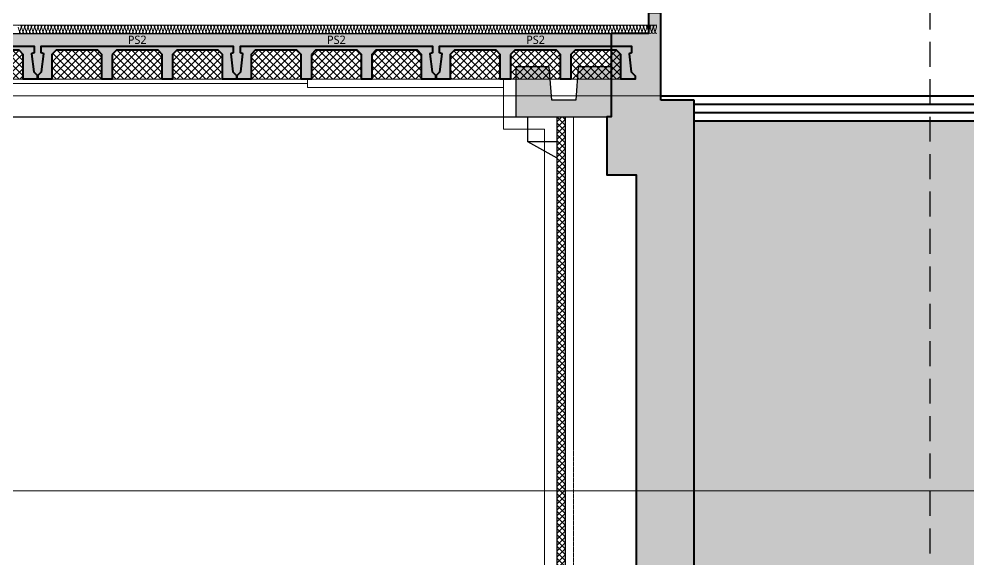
# Model space of a CAD drawing. Header units: millimetres. Extents: x 0 to 420000, y 0 to 297000.
# Drawn here: x 300943 to 312355, y 27882 to 34375 of the extents above; entities that cross this region are included whole.
import ezdxf
from ezdxf.enums import TextEntityAlignment as Align

# ---------------------------------------------------------------- set-up
doc = ezdxf.new("R2010")
doc.units = ezdxf.units.MM
for name, pattern in [('0731_main_plan$0$form_$0$y-Landschaft$0$_$1$20120914_Verkehrsflächen_Grün$0$20120628_xref - Gammel$1$3_H-GL_F1_U3 - Default$0${ Offset Lines }', [0]), ('CEN', [62, 60, -1, 0, -1]), ('DASHEDX2', [1.5, 1, -0.5]), ('HIDDEN', [0.375, 0.25, -0.125])]:
    doc.linetypes.add(name, pattern=pattern)
for name, color, linetype, lineweight in [('A-AXIS-LINE', 1, 'CEN', 15), ('A-BOND-LIN2', 4, 'DASHEDX2', 25), ('A-CONC-LIN1', 2, 'Continuous', 40), ('A-CONC-LIN2', 7, 'Continuous', 25), ('A-ELEV-LIN2', 7, 'Continuous', 25), ('A-GRND', 2, 'Continuous', 40), ('A-WAXM-BLOC', 3, 'Continuous', 25), ('A-XXXX-HID', 8, 'HIDDEN', 18), ('A-XXXX-INSL1', 15, 'Continuous', 18), ('A-XXXX-INSL2', 8, 'Continuous', 18)]:
    doc.layers.add(name, color=color, linetype=linetype, lineweight=lineweight)
for name, color, linetype in [('A-CONC-SOLD', 253, 'CEN'), ('A-XXXX-SOLD', 252, 'Continuous'), ('CON', 2, 'Continuous')]:
    doc.layers.add(name, color=color, linetype=linetype)
doc.layers.add('A-XXXX-NPLT', color=144, linetype='Continuous', lineweight=15, plot=False)
doc.styles.add('맑은고딕', font='')
doc.styles.get('맑은고딕').set_extended_font_data('Malgun Gothic')

# ---------------------------------------------------------------- blocks, each defined once
blk = doc.blocks.new('axis(211208)')
at = {"layer": 'A-AXIS-LINE', "ltscale": 1000}
for p, q in [((4631788.1, -432118.7), (4955413.1, -432118.7)), ((4631788.1, -436868.7), (4955413.1, -436868.7))]:
    blk.add_line(p, q, dxfattribs=at)
blk = doc.blocks.new('PS2')
at = {"layer": 'A-CONC-SOLD'}
h = blk.add_hatch(color=256, dxfattribs=at)
h.dxf.hatch_style = 1
h.paths.add_polyline_path([(1198, 0), (-1198, 0), (-1198, -510), (-1150, -460), (-1125, -245), (-1155, -230), (-1155, -150), (1155, -150), (1155, -230), (1125, -245), (1150, -460), (1198, -510)])
h = blk.add_hatch(color=256, dxfattribs=at)
h.dxf.hatch_style = 1
h.paths.add_polyline_path([(-1150, -460), (-1198, -510), (-1198, -550), (-1025, -550), (-1025, -510), (-1025, -250), (-975, -200), (-475, -200), (-425, -250), (-425, -510), (-425, -550), (-300, -550), (-300, -510), (-300, -250), (-250, -200), (250, -200), (300, -250), (300, -510), (300, -550), (425, -550), (425, -510), (425, -250), (475, -200), (975, -200), (1025, -250), (1025, -510), (1025, -550), (1198, -550), (1198, -510), (1150, -460), (1125, -245), (1155, -230), (1155, -150), (-1155, -150), (-1155, -230), (-1125, -245)])
at = {"layer": 'A-XXXX-INSL2'}
h = blk.add_hatch(dxfattribs=at)
h.set_pattern_fill('ANSI37', color=256, scale=20)
h.set_pattern_definition([(45, (-289951.5, -41968), (-44.90128, 44.90128), []), (135, (-289951.5, -41968), (-44.90128, -44.90128), [])])
h.paths.add_polyline_path([(-975, -200), (-1025, -250), (-1025, -510), (-1025, -550), (-425, -550), (-425, -510), (-425, -250), (-475, -200)])
h.paths.add_polyline_path([(-250, -200), (-300, -250), (-300, -510), (-300, -550), (300, -550), (300, -510), (300, -250), (250, -200)])
h.paths.add_polyline_path([(425, -510), (425, -550), (1025, -550), (1025, -510), (1025, -250), (975, -200), (475, -200), (425, -250)])
at = {"layer": 'A-CONC-LIN1', "color": 2, "linetype": '0731_main_plan$0$form_$0$y-Landschaft$0$_$1$20120914_Verkehrsflächen_Grün$0$20120628_xref - Gammel$1$3_H-GL_F1_U3 - Default$0${ Offset Lines }'}
blk.add_lwpolyline([(-300, -250), (-300, -510), (-300, -510), (-300, -550), (-425, -550), (-425, -510), (-425, -510), (-425, -250), (-475, -200), (-975, -200), (-1025, -250), (-1025, -510), (-1025, -510), (-1025, -550), (-1198, -550), (-1198, -510), (-1150, -460), (-1125, -245), (-1155, -230), (-1155, -150), (1155, -150), (1155, -230), (1125, -245), (1150, -460), (1198, -510), (1198, -550), (1025, -550), (1025, -510), (1025, -510), (1025, -250), (975, -200), (475, -200), (425, -250), (425, -510), (425, -510), (425, -550), (300, -550), (300, -510), (300, -510), (300, -250), (250, -200), (-250, -200)], close=True, dxfattribs=at)
at = {"layer": 'A-CONC-LIN2'}
blk.add_line((-1198, 0), (1198, 0), dxfattribs=at)
at = {"layer": 'A-XXXX-NPLT'}
for p, q in [((-1025, -550), (-425, -550)), ((-300, -550), (300, -550)), ((425, -550), (1025, -550))]:
    blk.add_line(p, q, dxfattribs=at)
at = {"layer": 'A-XXXX-NPLT', "style": '맑은고딕'}
blk.add_text('PS2', height=100, dxfattribs=at).set_placement((0, -75), align=Align.MIDDLE)
blk = doc.blocks.new('지하2층')
at = {"layer": 'A-CONC-SOLD'}
h = blk.add_hatch(color=256, dxfattribs=at)
h.dxf.hatch_style = 1
h.paths.add_polyline_path([(4879374, -392169), (4878974, -392169), (4878974, -391119), (4878824, -391119), (4878824, -391369), (4878374, -391369), (4878374, -392369), (4878324, -392369), (4878324, -393069), (4878674, -393069), (4878674, -401669), (4877924, -401669), (4877924, -401119), (4877724, -401119), (4877724, -401669), (4801524, -401669), (4801524, -401129), (4801324, -401129), (4801324, -401969), (4801494, -401969), (4801479, -401978), (4801479, -402319), (4759169, -402319), (4759169, -401978), (4759154, -401969), (4759324, -401969), (4759324, -401129), (4759124, -401129), (4759124, -401669), (4682924, -401669), (4682924, -401119), (4682724, -401119), (4682724, -401669), (4681974, -401669), (4681974, -393069), (4682324, -393069), (4682324, -392369), (4682274, -392369), (4682274, -391369), (4681824, -391369), (4681824, -391119), (4681674, -391119), (4681674, -392169), (4681274, -392169), (4681274, -401969), (4758324, -401969), (4758324, -402619), (4802324, -402619), (4802324, -401969), (4879374, -401969)])
h = blk.add_hatch(color=256, dxfattribs=at)
h.dxf.hatch_style = 1
h.paths.add_polyline_path([(4877230, -391769), (4877230, -392369), (4878380, -392369), (4878380, -391769), (4877980, -391769), (4877950, -392169), (4877660, -392169), (4877630, -391769)])
h = blk.add_hatch(dxfattribs=at)
h.set_pattern_fill('블럭단면', color=256, scale=50)
h.set_pattern_definition([(45, (4660211.26, -425568.714), (-35.355339, 35.355339), []), (135, (4660211.26, -425568.714), (-35.355339, -35.355339), [])])
h.paths.add_polyline_path([(4877824, -392369), (4877724, -392369), (4877724, -401119), (4877824, -401119)])
at = {"layer": 'A-CONC-LIN1'}
for points in [[(4681674, -391119), (4681674, -392169), (4681274, -392169), (4681274, -401969), (4758324, -401969), (4758324, -402619), (4802324, -402619), (4802324, -401969), (4879374, -401969), (4879374, -392169), (4878974, -392169), (4878974, -391119)], [(4878974, -391119), (4878824, -391119), (4878824, -391369), (4878374, -391369), (4878374, -392369), (4878324, -392369), (4878324, -393069), (4878674, -393069), (4878674, -401669), (4877924, -401669), (4877924, -401119), (4877724, -401119), (4877724, -401669), (4801524, -401669), (4801524, -401129), (4801324, -401129), (4801324, -401969), (4801494, -401969), (4801479, -401978), (4801479, -402319), (4759169, -402319)]]:
    blk.add_lwpolyline(points, dxfattribs=at)
at = {"layer": 'A-ELEV-LIN2'}
for p, q in [((4822824, -392369), (4877724, -392369)), ((4877374, -392669), (4877374, -392369)), ((4877724, -392669), (4877374, -392669)), ((4877724, -392869), (4877374, -392669))]:
    blk.add_line(p, q, dxfattribs=at)
at = {"layer": 'A-WAXM-BLOC'}
for p, q in [((4877724, -401119), (4877724, -392369)), ((4877824, -401119), (4877824, -392369))]:
    blk.add_line(p, q, dxfattribs=at)
at = {"layer": 'A-XXXX-HID'}
blk.add_line((4877924, -401119), (4877924, -392369), dxfattribs=at)
at = {"layer": 'A-XXXX-INSL1'}
for points in [[(4874724, -391969), (4834674, -391969), (4834674, -392419), (4833974, -392419), (4833974, -391969), (4825674, -391969)], [(4877080, -392019), (4874724, -392019), (4874724, -391919)], [(4877574, -401119), (4877574, -392519), (4877080, -392519), (4877080, -391919)]]:
    blk.add_lwpolyline(points, dxfattribs=at)
at = {"layer": 'A-XXXX-INSL2'}
blk.add_line((4802024, -391269), (4878924, -391269), dxfattribs=at)
for points in [[(4871244, -391369), (4871255, -391365), (4871262, -391355), (4871262, -391344), (4871246, -391294)], [(4871253, -391273), (4871264, -391269), (4871275, -391273), (4871282, -391283), (4871282, -391294), (4871266, -391344), (4871266, -391355), (4871273, -391365), (4871284, -391369), (4871295, -391365), (4871302, -391355), (4871302, -391344), (4871286, -391294), (4871286, -391283), (4871293, -391273), (4871304, -391269), (4871315, -391273), (4871322, -391283), (4871322, -391294), (4871306, -391344), (4871306, -391355), (4871313, -391365), (4871324, -391369), (4871335, -391365), (4871342, -391355), (4871342, -391344), (4871326, -391294), (4871326, -391283), (4871333, -391273), (4871344, -391269), (4871355, -391273), (4871362, -391283), (4871362, -391294), (4871346, -391344), (4871346, -391355), (4871353, -391365), (4871364, -391369), (4871375, -391365), (4871382, -391355), (4871382, -391344), (4871366, -391294), (4871366, -391283), (4871373, -391273), (4871384, -391269), (4871395, -391273), (4871402, -391283), (4871402, -391294), (4871386, -391344), (4871386, -391355), (4871393, -391365), (4871404, -391369), (4871415, -391365), (4871422, -391355), (4871422, -391344), (4871406, -391294), (4871406, -391283), (4871413, -391273), (4871424, -391269), (4871435, -391273), (4871442, -391283), (4871442, -391294), (4871426, -391344), (4871426, -391355), (4871433, -391365), (4871444, -391369), (4871455, -391365), (4871462, -391355), (4871462, -391344), (4871446, -391294), (4871446, -391283), (4871453, -391273), (4871464, -391269), (4871475, -391273), (4871482, -391283), (4871482, -391294), (4871466, -391344), (4871466, -391355), (4871473, -391365), (4871484, -391369), (4871495, -391365), (4871502, -391355), (4871502, -391344), (4871486, -391294), (4871486, -391283), (4871493, -391273), (4871504, -391269), (4871515, -391273), (4871522, -391283), (4871522, -391294), (4871506, -391344), (4871506, -391355), (4871513, -391365), (4871524, -391369), (4871535, -391365), (4871542, -391355), (4871542, -391344), (4871526, -391294), (4871526, -391283), (4871533, -391273), (4871544, -391269), (4871555, -391273), (4871562, -391283), (4871562, -391294), (4871546, -391344), (4871546, -391355), (4871553, -391365), (4871564, -391369), (4871575, -391365), (4871582, -391355), (4871582, -391344), (4871566, -391294), (4871566, -391283), (4871573, -391273), (4871584, -391269), (4871595, -391273), (4871602, -391283), (4871602, -391294), (4871586, -391344), (4871586, -391355), (4871593, -391365), (4871604, -391369), (4871615, -391365), (4871622, -391355), (4871622, -391344), (4871606, -391294), (4871606, -391283), (4871613, -391273), (4871624, -391269), (4871635, -391273), (4871642, -391283), (4871642, -391294), (4871626, -391344), (4871626, -391355), (4871633, -391365), (4871644, -391369), (4871655, -391365), (4871662, -391355), (4871662, -391344), (4871646, -391294), (4871646, -391283), (4871653, -391273), (4871664, -391269), (4871675, -391273), (4871682, -391283), (4871682, -391294), (4871666, -391344), (4871666, -391355), (4871673, -391365), (4871684, -391369), (4871695, -391365), (4871702, -391355), (4871702, -391344), (4871686, -391294), (4871686, -391283), (4871693, -391273), (4871704, -391269), (4871715, -391273), (4871722, -391283), (4871722, -391294), (4871706, -391344), (4871706, -391355), (4871713, -391365), (4871724, -391369), (4871735, -391365), (4871742, -391355), (4871742, -391344), (4871726, -391294), (4871726, -391283), (4871733, -391273), (4871744, -391269), (4871755, -391273), (4871762, -391283), (4871762, -391294), (4871746, -391344), (4871746, -391355), (4871753, -391365), (4871764, -391369), (4871775, -391365), (4871782, -391355), (4871782, -391344), (4871766, -391294), (4871766, -391283), (4871773, -391273), (4871784, -391269), (4871795, -391273), (4871802, -391283), (4871802, -391294), (4871786, -391344), (4871786, -391355), (4871793, -391365), (4871804, -391369), (4871815, -391365), (4871822, -391355), (4871822, -391344), (4871806, -391294), (4871806, -391283), (4871813, -391273), (4871824, -391269), (4871835, -391273), (4871842, -391283), (4871842, -391294), (4871826, -391344), (4871826, -391355), (4871833, -391365), (4871844, -391369), (4871855, -391365), (4871862, -391355), (4871862, -391344), (4871846, -391294), (4871846, -391283), (4871853, -391273), (4871864, -391269), (4871875, -391273), (4871882, -391283), (4871882, -391294), (4871866, -391344), (4871866, -391355), (4871873, -391365), (4871884, -391369), (4871895, -391365), (4871902, -391355), (4871902, -391344), (4871886, -391294), (4871886, -391283), (4871893, -391273), (4871904, -391269), (4871915, -391273), (4871922, -391283), (4871922, -391294), (4871906, -391344), (4871906, -391355), (4871913, -391365), (4871924, -391369), (4871935, -391365), (4871942, -391355), (4871942, -391344), (4871926, -391294), (4871926, -391283), (4871933, -391273), (4871944, -391269), (4871955, -391273), (4871962, -391283), (4871962, -391294), (4871946, -391344), (4871946, -391355), (4871953, -391365), (4871964, -391369), (4871975, -391365), (4871982, -391355), (4871982, -391344), (4871966, -391294), (4871966, -391283), (4871973, -391273), (4871984, -391269), (4871995, -391273), (4872002, -391283), (4872002, -391294), (4871986, -391344), (4871986, -391355), (4871993, -391365), (4872004, -391369), (4872015, -391365), (4872022, -391355), (4872022, -391344), (4872006, -391294), (4872006, -391283), (4872013, -391273), (4872024, -391269), (4872035, -391273), (4872042, -391283), (4872042, -391294), (4872026, -391344), (4872026, -391355), (4872033, -391365), (4872044, -391369), (4872055, -391365), (4872062, -391355), (4872062, -391344), (4872046, -391294), (4872046, -391283), (4872053, -391273), (4872064, -391269), (4872075, -391273), (4872082, -391283), (4872082, -391294), (4872066, -391344), (4872066, -391355), (4872073, -391365), (4872084, -391369), (4872095, -391365), (4872102, -391355), (4872102, -391344), (4872086, -391294), (4872086, -391283), (4872093, -391273), (4872104, -391269), (4872115, -391273), (4872122, -391283), (4872122, -391294), (4872106, -391344), (4872106, -391355), (4872113, -391365), (4872124, -391369), (4872135, -391365), (4872142, -391355), (4872142, -391344), (4872126, -391294), (4872126, -391283), (4872133, -391273), (4872144, -391269), (4872155, -391273), (4872162, -391283), (4872162, -391294), (4872146, -391344), (4872146, -391355), (4872153, -391365), (4872164, -391369), (4872175, -391365), (4872182, -391355), (4872182, -391344), (4872166, -391294), (4872166, -391283), (4872173, -391273), (4872184, -391269), (4872195, -391273), (4872202, -391283), (4872202, -391294), (4872186, -391344), (4872186, -391355), (4872193, -391365), (4872204, -391369), (4872215, -391365), (4872222, -391355), (4872222, -391344), (4872206, -391294), (4872206, -391283), (4872213, -391273), (4872224, -391269), (4872235, -391273), (4872242, -391283), (4872242, -391294), (4872226, -391344), (4872226, -391355), (4872233, -391365), (4872244, -391369), (4872255, -391365), (4872262, -391355), (4872262, -391344), (4872246, -391294), (4872246, -391283), (4872253, -391273), (4872264, -391269), (4872275, -391273), (4872282, -391283), (4872282, -391294), (4872266, -391344), (4872266, -391355), (4872273, -391365), (4872284, -391369), (4872295, -391365), (4872302, -391355), (4872302, -391344), (4872286, -391294), (4872286, -391283), (4872293, -391273), (4872304, -391269), (4872315, -391273), (4872322, -391283), (4872322, -391294), (4872306, -391344), (4872306, -391355), (4872313, -391365), (4872324, -391369), (4872335, -391365), (4872342, -391355), (4872342, -391344), (4872326, -391294), (4872326, -391283), (4872333, -391273), (4872344, -391269), (4872355, -391273), (4872362, -391283), (4872362, -391294), (4872346, -391344), (4872346, -391355), (4872353, -391365), (4872364, -391369), (4872375, -391365), (4872382, -391355), (4872382, -391344), (4872366, -391294), (4872366, -391283), (4872373, -391273), (4872384, -391269), (4872395, -391273), (4872402, -391283), (4872402, -391294), (4872386, -391344), (4872386, -391355), (4872393, -391365), (4872404, -391369), (4872415, -391365), (4872422, -391355), (4872422, -391344), (4872406, -391294), (4872406, -391283), (4872413, -391273), (4872424, -391269), (4872435, -391273), (4872442, -391283), (4872442, -391294), (4872426, -391344), (4872426, -391355), (4872433, -391365), (4872444, -391369), (4872455, -391365), (4872462, -391355), (4872462, -391344), (4872446, -391294), (4872446, -391283), (4872453, -391273), (4872464, -391269), (4872475, -391273), (4872482, -391283), (4872482, -391294), (4872466, -391344), (4872466, -391355), (4872473, -391365), (4872484, -391369), (4872495, -391365), (4872502, -391355), (4872502, -391344), (4872486, -391294), (4872486, -391283), (4872493, -391273), (4872504, -391269), (4872515, -391273), (4872522, -391283), (4872522, -391294), (4872506, -391344), (4872506, -391355), (4872513, -391365), (4872524, -391369), (4872535, -391365), (4872542, -391355), (4872542, -391344), (4872526, -391294), (4872526, -391283), (4872533, -391273), (4872544, -391269), (4872555, -391273), (4872562, -391283), (4872562, -391294), (4872546, -391344), (4872546, -391355), (4872553, -391365), (4872564, -391369), (4872575, -391365), (4872582, -391355), (4872582, -391344), (4872566, -391294), (4872566, -391283), (4872573, -391273), (4872584, -391269), (4872595, -391273), (4872602, -391283), (4872602, -391294), (4872586, -391344), (4872586, -391355), (4872593, -391365), (4872604, -391369), (4872615, -391365), (4872622, -391355), (4872622, -391344), (4872606, -391294), (4872606, -391283), (4872613, -391273), (4872624, -391269), (4872635, -391273), (4872642, -391283), (4872642, -391294), (4872626, -391344), (4872626, -391355), (4872633, -391365), (4872644, -391369), (4872655, -391365), (4872662, -391355), (4872662, -391344), (4872646, -391294), (4872646, -391283), (4872653, -391273), (4872664, -391269), (4872675, -391273), (4872682, -391283), (4872682, -391294), (4872666, -391344), (4872666, -391355), (4872673, -391365), (4872684, -391369), (4872695, -391365), (4872702, -391355), (4872702, -391344), (4872686, -391294), (4872686, -391283), (4872693, -391273), (4872704, -391269), (4872715, -391273), (4872722, -391283), (4872722, -391294), (4872706, -391344), (4872706, -391355), (4872713, -391365), (4872724, -391369), (4872735, -391365), (4872742, -391355), (4872742, -391344), (4872726, -391294), (4872726, -391283), (4872733, -391273), (4872744, -391269), (4872755, -391273), (4872762, -391283), (4872762, -391294), (4872746, -391344), (4872746, -391355), (4872753, -391365), (4872764, -391369), (4872775, -391365), (4872782, -391355), (4872782, -391344), (4872766, -391294), (4872766, -391283), (4872773, -391273), (4872784, -391269), (4872795, -391273), (4872802, -391283), (4872802, -391294), (4872786, -391344), (4872786, -391355), (4872793, -391365), (4872804, -391369), (4872815, -391365), (4872822, -391355), (4872822, -391344), (4872806, -391294), (4872806, -391283), (4872813, -391273), (4872824, -391269), (4872835, -391273), (4872842, -391283), (4872842, -391294), (4872826, -391344), (4872826, -391355), (4872833, -391365), (4872844, -391369), (4872855, -391365), (4872862, -391355), (4872862, -391344), (4872846, -391294), (4872846, -391283), (4872853, -391273), (4872864, -391269), (4872875, -391273), (4872882, -391283), (4872882, -391294), (4872866, -391344), (4872866, -391355), (4872873, -391365), (4872884, -391369), (4872895, -391365), (4872902, -391355), (4872902, -391344), (4872886, -391294), (4872886, -391283), (4872893, -391273), (4872904, -391269), (4872915, -391273), (4872922, -391283), (4872922, -391294), (4872906, -391344), (4872906, -391355), (4872913, -391365), (4872924, -391369), (4872935, -391365), (4872942, -391355), (4872942, -391344), (4872926, -391294), (4872926, -391283), (4872933, -391273), (4872944, -391269), (4872955, -391273), (4872962, -391283), (4872962, -391294), (4872946, -391344), (4872946, -391355), (4872953, -391365), (4872964, -391369), (4872975, -391365), (4872982, -391355), (4872982, -391344), (4872966, -391294), (4872966, -391283), (4872973, -391273), (4872984, -391269), (4872995, -391273), (4873002, -391283), (4873002, -391294), (4872986, -391344), (4872986, -391355), (4872993, -391365), (4873004, -391369), (4873015, -391365), (4873022, -391355), (4873022, -391344), (4873006, -391294), (4873006, -391283), (4873013, -391273), (4873024, -391269), (4873035, -391273), (4873042, -391283), (4873042, -391294), (4873026, -391344), (4873026, -391355), (4873033, -391365), (4873044, -391369), (4873055, -391365), (4873062, -391355), (4873062, -391344), (4873046, -391294), (4873046, -391283), (4873053, -391273), (4873064, -391269), (4873075, -391273), (4873082, -391283), (4873082, -391294), (4873066, -391344), (4873066, -391355), (4873073, -391365), (4873084, -391369), (4873095, -391365), (4873102, -391355), (4873102, -391344), (4873086, -391294), (4873086, -391283), (4873093, -391273), (4873104, -391269), (4873115, -391273), (4873122, -391283), (4873122, -391294), (4873106, -391344), (4873106, -391355), (4873113, -391365), (4873124, -391369), (4873135, -391365), (4873142, -391355), (4873142, -391344), (4873126, -391294), (4873126, -391283), (4873133, -391273), (4873144, -391269), (4873155, -391273), (4873162, -391283), (4873162, -391294), (4873146, -391344), (4873146, -391355), (4873153, -391365), (4873164, -391369), (4873175, -391365), (4873182, -391355), (4873182, -391344), (4873166, -391294), (4873166, -391283), (4873173, -391273), (4873184, -391269), (4873195, -391273), (4873202, -391283), (4873202, -391294), (4873186, -391344), (4873186, -391355), (4873193, -391365), (4873204, -391369), (4873215, -391365), (4873222, -391355), (4873222, -391344), (4873206, -391294), (4873206, -391283), (4873213, -391273), (4873224, -391269), (4873235, -391273), (4873242, -391283), (4873242, -391294), (4873226, -391344), (4873226, -391355), (4873233, -391365), (4873244, -391369), (4873255, -391365), (4873262, -391355), (4873262, -391344), (4873246, -391294), (4873246, -391283), (4873253, -391273), (4873264, -391269), (4873275, -391273), (4873282, -391283), (4873282, -391294), (4873266, -391344), (4873266, -391355), (4873273, -391365), (4873284, -391369), (4873295, -391365), (4873302, -391355), (4873302, -391344), (4873286, -391294), (4873286, -391283), (4873293, -391273), (4873304, -391269), (4873315, -391273), (4873322, -391283), (4873322, -391294), (4873306, -391344), (4873306, -391355), (4873313, -391365), (4873324, -391369), (4873335, -391365), (4873342, -391355), (4873342, -391344), (4873326, -391294), (4873326, -391283), (4873333, -391273), (4873344, -391269), (4873355, -391273), (4873362, -391283), (4873362, -391294), (4873346, -391344), (4873346, -391355), (4873353, -391365), (4873364, -391369), (4873375, -391365), (4873382, -391355), (4873382, -391344), (4873366, -391294), (4873366, -391283), (4873373, -391273), (4873384, -391269), (4873395, -391273), (4873402, -391283), (4873402, -391294), (4873386, -391344), (4873386, -391355), (4873393, -391365), (4873404, -391369), (4873415, -391365), (4873422, -391355), (4873422, -391344), (4873406, -391294), (4873406, -391283), (4873413, -391273), (4873424, -391269), (4873435, -391273), (4873442, -391283), (4873442, -391294), (4873426, -391344), (4873426, -391355), (4873433, -391365), (4873444, -391369), (4873455, -391365), (4873462, -391355), (4873462, -391344), (4873446, -391294), (4873446, -391283), (4873453, -391273), (4873464, -391269), (4873475, -391273), (4873482, -391283), (4873482, -391294), (4873466, -391344), (4873466, -391355), (4873473, -391365), (4873484, -391369), (4873495, -391365), (4873502, -391355), (4873502, -391344), (4873486, -391294), (4873486, -391283), (4873493, -391273), (4873504, -391269), (4873515, -391273), (4873522, -391283), (4873522, -391294), (4873506, -391344), (4873506, -391355), (4873513, -391365), (4873524, -391369), (4873535, -391365), (4873542, -391355), (4873542, -391344), (4873526, -391294), (4873526, -391283), (4873533, -391273), (4873544, -391269), (4873555, -391273), (4873562, -391283), (4873562, -391294), (4873546, -391344), (4873546, -391355), (4873553, -391365), (4873564, -391369), (4873575, -391365), (4873582, -391355), (4873582, -391344), (4873566, -391294), (4873566, -391283), (4873573, -391273), (4873584, -391269), (4873595, -391273), (4873602, -391283), (4873602, -391294), (4873586, -391344), (4873586, -391355), (4873593, -391365), (4873604, -391369), (4873615, -391365), (4873622, -391355), (4873622, -391344), (4873606, -391294), (4873606, -391283), (4873613, -391273), (4873624, -391269), (4873635, -391273), (4873642, -391283), (4873642, -391294), (4873626, -391344), (4873626, -391355), (4873633, -391365), (4873644, -391369), (4873655, -391365), (4873662, -391355), (4873662, -391344), (4873646, -391294), (4873646, -391283), (4873653, -391273), (4873664, -391269), (4873675, -391273), (4873682, -391283), (4873682, -391294), (4873666, -391344), (4873666, -391355), (4873673, -391365), (4873684, -391369), (4873695, -391365), (4873702, -391355), (4873702, -391344), (4873686, -391294), (4873686, -391283), (4873693, -391273), (4873704, -391269), (4873715, -391273), (4873722, -391283), (4873722, -391294), (4873706, -391344), (4873706, -391355), (4873713, -391365), (4873724, -391369), (4873735, -391365), (4873742, -391355), (4873742, -391344), (4873726, -391294), (4873726, -391283), (4873733, -391273), (4873744, -391269), (4873755, -391273), (4873762, -391283), (4873762, -391294), (4873746, -391344), (4873746, -391355), (4873753, -391365), (4873764, -391369), (4873775, -391365), (4873782, -391355), (4873782, -391344), (4873766, -391294), (4873766, -391283), (4873773, -391273), (4873784, -391269), (4873795, -391273), (4873802, -391283), (4873802, -391294), (4873786, -391344), (4873786, -391355), (4873793, -391365), (4873804, -391369), (4873815, -391365), (4873822, -391355), (4873822, -391344), (4873806, -391294), (4873806, -391283), (4873813, -391273), (4873824, -391269), (4873835, -391273), (4873842, -391283), (4873842, -391294), (4873826, -391344), (4873826, -391355), (4873833, -391365), (4873844, -391369), (4873855, -391365), (4873862, -391355), (4873862, -391344), (4873846, -391294), (4873846, -391283), (4873853, -391273), (4873864, -391269), (4873875, -391273), (4873882, -391283), (4873882, -391294), (4873866, -391344), (4873866, -391355), (4873873, -391365), (4873884, -391369), (4873895, -391365), (4873902, -391355), (4873902, -391344), (4873886, -391294), (4873886, -391283), (4873893, -391273), (4873904, -391269), (4873915, -391273), (4873922, -391283), (4873922, -391294), (4873906, -391344), (4873906, -391355), (4873913, -391365), (4873924, -391369), (4873935, -391365), (4873942, -391355), (4873942, -391344), (4873926, -391294), (4873926, -391283), (4873933, -391273), (4873944, -391269), (4873955, -391273), (4873962, -391283), (4873962, -391294), (4873946, -391344), (4873946, -391355), (4873953, -391365), (4873964, -391369), (4873975, -391365), (4873982, -391355), (4873982, -391344), (4873966, -391294), (4873966, -391283), (4873973, -391273), (4873984, -391269), (4873995, -391273), (4874002, -391283), (4874002, -391294), (4873986, -391344), (4873986, -391355), (4873993, -391365), (4874004, -391369), (4874015, -391365), (4874022, -391355), (4874022, -391344), (4874006, -391294), (4874006, -391283), (4874013, -391273), (4874024, -391269), (4874035, -391273), (4874042, -391283), (4874042, -391294), (4874026, -391344), (4874026, -391355), (4874033, -391365), (4874044, -391369), (4874055, -391365), (4874062, -391355), (4874062, -391344), (4874046, -391294), (4874046, -391283), (4874053, -391273), (4874064, -391269), (4874075, -391273), (4874082, -391283), (4874082, -391294), (4874066, -391344), (4874066, -391355), (4874073, -391365), (4874084, -391369), (4874095, -391365), (4874102, -391355), (4874102, -391344), (4874086, -391294), (4874086, -391283), (4874093, -391273), (4874104, -391269), (4874115, -391273), (4874122, -391283), (4874122, -391294), (4874106, -391344), (4874106, -391355), (4874113, -391365), (4874124, -391369), (4874135, -391365), (4874142, -391355), (4874142, -391344), (4874126, -391294), (4874126, -391283), (4874133, -391273), (4874144, -391269), (4874155, -391273), (4874162, -391283), (4874162, -391294), (4874146, -391344), (4874146, -391355), (4874153, -391365), (4874164, -391369), (4874175, -391365), (4874182, -391355), (4874182, -391344), (4874166, -391294), (4874166, -391283), (4874173, -391273), (4874184, -391269), (4874195, -391273), (4874202, -391283), (4874202, -391294), (4874186, -391344), (4874186, -391355), (4874193, -391365), (4874204, -391369), (4874215, -391365), (4874222, -391355), (4874222, -391344), (4874206, -391294), (4874206, -391283), (4874213, -391273), (4874224, -391269), (4874235, -391273), (4874242, -391283), (4874242, -391294), (4874226, -391344), (4874226, -391355), (4874233, -391365), (4874244, -391369), (4874255, -391365), (4874262, -391355), (4874262, -391344), (4874246, -391294), (4874246, -391283), (4874253, -391273), (4874264, -391269), (4874275, -391273), (4874282, -391283), (4874282, -391294), (4874266, -391344), (4874266, -391355), (4874273, -391365), (4874284, -391369), (4874295, -391365), (4874302, -391355), (4874302, -391344), (4874286, -391294), (4874286, -391283), (4874293, -391273), (4874304, -391269), (4874315, -391273), (4874322, -391283), (4874322, -391294), (4874306, -391344), (4874306, -391355), (4874313, -391365), (4874324, -391369), (4874335, -391365), (4874342, -391355), (4874342, -391344), (4874326, -391294), (4874326, -391283), (4874333, -391273), (4874344, -391269), (4874355, -391273), (4874362, -391283), (4874362, -391294), (4874346, -391344), (4874346, -391355), (4874353, -391365), (4874364, -391369), (4874375, -391365), (4874382, -391355), (4874382, -391344), (4874366, -391294), (4874366, -391283), (4874373, -391273), (4874384, -391269), (4874395, -391273), (4874402, -391283), (4874402, -391294), (4874386, -391344), (4874386, -391355), (4874393, -391365), (4874404, -391369), (4874415, -391365), (4874422, -391355), (4874422, -391344), (4874406, -391294), (4874406, -391283), (4874413, -391273), (4874424, -391269), (4874435, -391273), (4874442, -391283), (4874442, -391294), (4874426, -391344), (4874426, -391355), (4874433, -391365), (4874444, -391369), (4874455, -391365), (4874462, -391355), (4874462, -391344), (4874446, -391294), (4874446, -391283), (4874453, -391273), (4874464, -391269), (4874475, -391273), (4874482, -391283), (4874482, -391294), (4874466, -391344), (4874466, -391355), (4874473, -391365), (4874484, -391369), (4874495, -391365), (4874502, -391355), (4874502, -391344), (4874486, -391294), (4874486, -391283), (4874493, -391273), (4874504, -391269), (4874515, -391273), (4874522, -391283), (4874522, -391294), (4874506, -391344), (4874506, -391355), (4874513, -391365), (4874524, -391369), (4874535, -391365), (4874542, -391355), (4874542, -391344), (4874526, -391294), (4874526, -391283), (4874533, -391273), (4874544, -391269), (4874555, -391273), (4874562, -391283), (4874562, -391294), (4874546, -391344), (4874546, -391355), (4874553, -391365), (4874564, -391369), (4874575, -391365), (4874582, -391355), (4874582, -391344), (4874566, -391294), (4874566, -391283), (4874573, -391273), (4874584, -391269), (4874595, -391273), (4874602, -391283), (4874602, -391294), (4874586, -391344), (4874586, -391355), (4874593, -391365), (4874604, -391369), (4874615, -391365), (4874622, -391355), (4874622, -391344), (4874606, -391294), (4874606, -391283), (4874613, -391273), (4874624, -391269), (4874635, -391273), (4874642, -391283), (4874642, -391294), (4874626, -391344), (4874626, -391355), (4874633, -391365), (4874644, -391369), (4874655, -391365), (4874662, -391355), (4874662, -391344), (4874646, -391294), (4874646, -391283), (4874653, -391273), (4874664, -391269), (4874675, -391273), (4874682, -391283), (4874682, -391294), (4874666, -391344), (4874666, -391355), (4874673, -391365), (4874684, -391369), (4874695, -391365), (4874702, -391355), (4874702, -391344), (4874686, -391294), (4874686, -391283), (4874693, -391273), (4874704, -391269), (4874715, -391273), (4874722, -391283), (4874722, -391294), (4874706, -391344), (4874706, -391355), (4874713, -391365), (4874724, -391369), (4874735, -391365), (4874742, -391355), (4874742, -391344), (4874726, -391294), (4874726, -391283), (4874733, -391273), (4874744, -391269), (4874755, -391273), (4874762, -391283), (4874762, -391294), (4874746, -391344), (4874746, -391355), (4874753, -391365), (4874764, -391369), (4874775, -391365), (4874782, -391355), (4874782, -391344), (4874766, -391294), (4874766, -391283), (4874773, -391273), (4874784, -391269), (4874795, -391273), (4874802, -391283), (4874802, -391294), (4874786, -391344), (4874786, -391355), (4874793, -391365), (4874804, -391369), (4874815, -391365), (4874822, -391355), (4874822, -391344), (4874806, -391294), (4874806, -391283), (4874813, -391273), (4874824, -391269), (4874835, -391273), (4874842, -391283), (4874842, -391294), (4874826, -391344), (4874826, -391355), (4874833, -391365), (4874844, -391369), (4874855, -391365), (4874862, -391355), (4874862, -391344), (4874846, -391294), (4874846, -391283), (4874853, -391273), (4874864, -391269), (4874875, -391273), (4874882, -391283), (4874882, -391294), (4874866, -391344), (4874866, -391355), (4874873, -391365), (4874884, -391369), (4874895, -391365), (4874902, -391355), (4874902, -391344), (4874886, -391294), (4874886, -391283), (4874893, -391273), (4874904, -391269), (4874915, -391273), (4874922, -391283), (4874922, -391294), (4874906, -391344), (4874906, -391355), (4874913, -391365), (4874924, -391369), (4874935, -391365), (4874942, -391355), (4874942, -391344), (4874926, -391294), (4874926, -391283), (4874933, -391273), (4874944, -391269), (4874955, -391273), (4874962, -391283), (4874962, -391294), (4874946, -391344), (4874946, -391355), (4874953, -391365), (4874964, -391369), (4874975, -391365), (4874982, -391355), (4874982, -391344), (4874966, -391294), (4874966, -391283), (4874973, -391273), (4874984, -391269), (4874995, -391273), (4875002, -391283), (4875002, -391294), (4874986, -391344), (4874986, -391355), (4874993, -391365), (4875004, -391369), (4875015, -391365), (4875022, -391355), (4875022, -391344), (4875006, -391294), (4875006, -391283), (4875013, -391273), (4875024, -391269), (4875035, -391273), (4875042, -391283), (4875042, -391294), (4875026, -391344), (4875026, -391355), (4875033, -391365), (4875044, -391369), (4875055, -391365), (4875062, -391355), (4875062, -391344), (4875046, -391294), (4875046, -391283), (4875053, -391273), (4875064, -391269), (4875075, -391273), (4875082, -391283), (4875082, -391294), (4875066, -391344), (4875066, -391355), (4875073, -391365), (4875084, -391369), (4875095, -391365), (4875102, -391355), (4875102, -391344), (4875086, -391294), (4875086, -391283), (4875093, -391273), (4875104, -391269), (4875115, -391273), (4875122, -391283), (4875122, -391294), (4875106, -391344), (4875106, -391355), (4875113, -391365), (4875124, -391369), (4875135, -391365), (4875142, -391355), (4875142, -391344), (4875126, -391294), (4875126, -391283), (4875133, -391273), (4875144, -391269), (4875155, -391273), (4875162, -391283), (4875162, -391294), (4875146, -391344), (4875146, -391355), (4875153, -391365), (4875164, -391369), (4875175, -391365), (4875182, -391355), (4875182, -391344), (4875166, -391294), (4875166, -391283), (4875173, -391273), (4875184, -391269), (4875195, -391273), (4875202, -391283), (4875202, -391294), (4875186, -391344), (4875186, -391355), (4875193, -391365), (4875204, -391369), (4875215, -391365), (4875222, -391355), (4875222, -391344), (4875206, -391294), (4875206, -391283), (4875213, -391273), (4875224, -391269), (4875235, -391273), (4875242, -391283), (4875242, -391294), (4875226, -391344), (4875226, -391355), (4875233, -391365), (4875244, -391369), (4875255, -391365), (4875262, -391355), (4875262, -391344), (4875246, -391294), (4875246, -391283), (4875253, -391273), (4875264, -391269), (4875275, -391273), (4875282, -391283), (4875282, -391294), (4875266, -391344), (4875266, -391355), (4875273, -391365), (4875284, -391369), (4875295, -391365), (4875302, -391355), (4875302, -391344), (4875286, -391294), (4875286, -391283), (4875293, -391273), (4875304, -391269), (4875315, -391273), (4875322, -391283), (4875322, -391294), (4875306, -391344), (4875306, -391355), (4875313, -391365), (4875324, -391369), (4875335, -391365), (4875342, -391355), (4875342, -391344), (4875326, -391294), (4875326, -391283), (4875333, -391273), (4875344, -391269), (4875355, -391273), (4875362, -391283), (4875362, -391294), (4875346, -391344), (4875346, -391355), (4875353, -391365), (4875364, -391369), (4875375, -391365), (4875382, -391355), (4875382, -391344), (4875366, -391294), (4875366, -391283), (4875373, -391273), (4875384, -391269), (4875395, -391273), (4875402, -391283), (4875402, -391294), (4875386, -391344), (4875386, -391355), (4875393, -391365), (4875404, -391369), (4875415, -391365), (4875422, -391355), (4875422, -391344), (4875406, -391294), (4875406, -391283), (4875413, -391273), (4875424, -391269), (4875435, -391273), (4875442, -391283), (4875442, -391294), (4875426, -391344), (4875426, -391355), (4875433, -391365), (4875444, -391369), (4875455, -391365), (4875462, -391355), (4875462, -391344), (4875446, -391294), (4875446, -391283), (4875453, -391273), (4875464, -391269), (4875475, -391273), (4875482, -391283), (4875482, -391294), (4875466, -391344), (4875466, -391355), (4875473, -391365), (4875484, -391369), (4875495, -391365), (4875502, -391355), (4875502, -391344), (4875486, -391294), (4875486, -391283), (4875493, -391273), (4875504, -391269), (4875515, -391273), (4875522, -391283), (4875522, -391294), (4875506, -391344), (4875506, -391355), (4875513, -391365), (4875524, -391369), (4875535, -391365), (4875542, -391355), (4875542, -391344), (4875526, -391294), (4875526, -391283), (4875533, -391273), (4875544, -391269), (4875555, -391273), (4875562, -391283), (4875562, -391294), (4875546, -391344), (4875546, -391355), (4875553, -391365), (4875564, -391369), (4875575, -391365), (4875582, -391355), (4875582, -391344), (4875566, -391294), (4875566, -391283), (4875573, -391273), (4875584, -391269), (4875595, -391273), (4875602, -391283), (4875602, -391294), (4875586, -391344), (4875586, -391355), (4875593, -391365), (4875604, -391369), (4875615, -391365), (4875622, -391355), (4875622, -391344), (4875606, -391294), (4875606, -391283), (4875613, -391273), (4875624, -391269), (4875635, -391273), (4875642, -391283), (4875642, -391294), (4875626, -391344), (4875626, -391355), (4875633, -391365), (4875644, -391369), (4875655, -391365), (4875662, -391355), (4875662, -391344), (4875646, -391294), (4875646, -391283), (4875653, -391273), (4875664, -391269), (4875675, -391273), (4875682, -391283), (4875682, -391294), (4875666, -391344), (4875666, -391355), (4875673, -391365), (4875684, -391369), (4875695, -391365), (4875702, -391355), (4875702, -391344), (4875686, -391294), (4875686, -391283), (4875693, -391273), (4875704, -391269), (4875715, -391273), (4875722, -391283), (4875722, -391294), (4875706, -391344), (4875706, -391355), (4875713, -391365), (4875724, -391369), (4875735, -391365), (4875742, -391355), (4875742, -391344), (4875726, -391294), (4875726, -391283), (4875733, -391273), (4875744, -391269), (4875755, -391273), (4875762, -391283), (4875762, -391294), (4875746, -391344), (4875746, -391355), (4875753, -391365), (4875764, -391369), (4875775, -391365), (4875782, -391355), (4875782, -391344), (4875766, -391294), (4875766, -391283), (4875773, -391273), (4875784, -391269), (4875795, -391273), (4875802, -391283), (4875802, -391294), (4875786, -391344), (4875786, -391355), (4875793, -391365), (4875804, -391369), (4875815, -391365), (4875822, -391355), (4875822, -391344), (4875806, -391294), (4875806, -391283), (4875813, -391273), (4875824, -391269), (4875835, -391273), (4875842, -391283), (4875842, -391294), (4875826, -391344), (4875826, -391355), (4875833, -391365), (4875844, -391369), (4875855, -391365), (4875862, -391355), (4875862, -391344), (4875846, -391294), (4875846, -391283), (4875853, -391273), (4875864, -391269), (4875875, -391273), (4875882, -391283), (4875882, -391294), (4875866, -391344), (4875866, -391355), (4875873, -391365), (4875884, -391369), (4875895, -391365), (4875902, -391355), (4875902, -391344), (4875886, -391294), (4875886, -391283), (4875893, -391273), (4875904, -391269), (4875915, -391273), (4875922, -391283), (4875922, -391294), (4875906, -391344), (4875906, -391355), (4875913, -391365), (4875924, -391369), (4875935, -391365), (4875942, -391355), (4875942, -391344), (4875926, -391294), (4875926, -391283), (4875933, -391273), (4875944, -391269), (4875955, -391273), (4875962, -391283), (4875962, -391294), (4875946, -391344), (4875946, -391355), (4875953, -391365), (4875964, -391369), (4875975, -391365), (4875982, -391355), (4875982, -391344), (4875966, -391294), (4875966, -391283), (4875973, -391273), (4875984, -391269), (4875995, -391273), (4876002, -391283), (4876002, -391294), (4875986, -391344), (4875986, -391355), (4875993, -391365), (4876004, -391369), (4876015, -391365), (4876022, -391355), (4876022, -391344), (4876006, -391294), (4876006, -391283), (4876013, -391273), (4876024, -391269), (4876035, -391273), (4876042, -391283), (4876042, -391294), (4876026, -391344), (4876026, -391355), (4876033, -391365), (4876044, -391369), (4876055, -391365), (4876062, -391355), (4876062, -391344), (4876046, -391294), (4876046, -391283), (4876053, -391273), (4876064, -391269), (4876075, -391273), (4876082, -391283), (4876082, -391294), (4876066, -391344), (4876066, -391355), (4876073, -391365), (4876084, -391369), (4876095, -391365), (4876102, -391355), (4876102, -391344), (4876086, -391294), (4876086, -391283), (4876093, -391273), (4876104, -391269), (4876115, -391273), (4876122, -391283), (4876122, -391294), (4876106, -391344), (4876106, -391355), (4876113, -391365), (4876124, -391369), (4876135, -391365), (4876142, -391355), (4876142, -391344), (4876126, -391294), (4876126, -391283), (4876133, -391273), (4876144, -391269), (4876155, -391273), (4876162, -391283), (4876162, -391294), (4876146, -391344), (4876146, -391355), (4876153, -391365), (4876164, -391369), (4876175, -391365), (4876182, -391355), (4876182, -391344), (4876166, -391294), (4876166, -391283), (4876173, -391273), (4876184, -391269), (4876195, -391273), (4876202, -391283), (4876202, -391294), (4876186, -391344), (4876186, -391355), (4876193, -391365), (4876204, -391369), (4876215, -391365), (4876222, -391355), (4876222, -391344), (4876206, -391294), (4876206, -391283), (4876213, -391273), (4876224, -391269), (4876235, -391273), (4876242, -391283), (4876242, -391294), (4876226, -391344), (4876226, -391355), (4876233, -391365), (4876244, -391369), (4876255, -391365), (4876262, -391355), (4876262, -391344), (4876246, -391294), (4876246, -391283), (4876253, -391273), (4876264, -391269), (4876275, -391273), (4876282, -391283), (4876282, -391294), (4876266, -391344), (4876266, -391355), (4876273, -391365), (4876284, -391369), (4876295, -391365), (4876302, -391355), (4876302, -391344), (4876286, -391294), (4876286, -391283), (4876293, -391273), (4876304, -391269), (4876315, -391273), (4876322, -391283), (4876322, -391294), (4876306, -391344), (4876306, -391355), (4876313, -391365), (4876324, -391369), (4876335, -391365), (4876342, -391355), (4876342, -391344), (4876326, -391294), (4876326, -391283), (4876333, -391273), (4876344, -391269), (4876355, -391273), (4876362, -391283), (4876362, -391294), (4876346, -391344), (4876346, -391355), (4876353, -391365), (4876364, -391369), (4876375, -391365), (4876382, -391355), (4876382, -391344), (4876366, -391294), (4876366, -391283), (4876373, -391273), (4876384, -391269), (4876395, -391273), (4876402, -391283), (4876402, -391294), (4876386, -391344), (4876386, -391355), (4876393, -391365), (4876404, -391369), (4876415, -391365), (4876422, -391355), (4876422, -391344), (4876406, -391294), (4876406, -391283), (4876413, -391273), (4876424, -391269), (4876435, -391273), (4876442, -391283), (4876442, -391294), (4876426, -391344), (4876426, -391355), (4876433, -391365), (4876444, -391369), (4876455, -391365), (4876462, -391355), (4876462, -391344), (4876446, -391294), (4876446, -391283), (4876453, -391273), (4876464, -391269), (4876475, -391273), (4876482, -391283), (4876482, -391294), (4876466, -391344), (4876466, -391355), (4876473, -391365), (4876484, -391369), (4876495, -391365), (4876502, -391355), (4876502, -391344), (4876486, -391294), (4876486, -391283), (4876493, -391273), (4876504, -391269), (4876515, -391273), (4876522, -391283), (4876522, -391294), (4876506, -391344), (4876506, -391355), (4876513, -391365), (4876524, -391369), (4876535, -391365), (4876542, -391355), (4876542, -391344), (4876526, -391294), (4876526, -391283), (4876533, -391273), (4876544, -391269), (4876555, -391273), (4876562, -391283), (4876562, -391294), (4876546, -391344), (4876546, -391355), (4876553, -391365), (4876564, -391369), (4876575, -391365), (4876582, -391355), (4876582, -391344), (4876566, -391294), (4876566, -391283), (4876573, -391273), (4876584, -391269), (4876595, -391273), (4876602, -391283), (4876602, -391294), (4876586, -391344), (4876586, -391355), (4876593, -391365), (4876604, -391369), (4876615, -391365), (4876622, -391355), (4876622, -391344), (4876606, -391294), (4876606, -391283), (4876613, -391273), (4876624, -391269), (4876635, -391273), (4876642, -391283), (4876642, -391294), (4876626, -391344), (4876626, -391355), (4876633, -391365), (4876644, -391369), (4876655, -391365), (4876662, -391355), (4876662, -391344), (4876646, -391294), (4876646, -391283), (4876653, -391273), (4876664, -391269), (4876675, -391273), (4876682, -391283), (4876682, -391294), (4876666, -391344), (4876666, -391355), (4876673, -391365), (4876684, -391369), (4876695, -391365), (4876702, -391355), (4876702, -391344), (4876686, -391294), (4876686, -391283), (4876693, -391273), (4876704, -391269), (4876715, -391273), (4876722, -391283), (4876722, -391294), (4876706, -391344), (4876706, -391355), (4876713, -391365), (4876724, -391369), (4876735, -391365), (4876742, -391355), (4876742, -391344), (4876726, -391294), (4876726, -391283), (4876733, -391273), (4876744, -391269), (4876755, -391273), (4876762, -391283), (4876762, -391294), (4876746, -391344), (4876746, -391355), (4876753, -391365), (4876764, -391369), (4876775, -391365), (4876782, -391355), (4876782, -391344), (4876766, -391294), (4876766, -391283), (4876773, -391273), (4876784, -391269), (4876795, -391273), (4876802, -391283), (4876802, -391294), (4876786, -391344), (4876786, -391355), (4876793, -391365), (4876804, -391369), (4876815, -391365), (4876822, -391355), (4876822, -391344), (4876806, -391294), (4876806, -391283), (4876813, -391273), (4876824, -391269), (4876835, -391273), (4876842, -391283), (4876842, -391294), (4876826, -391344), (4876826, -391355), (4876833, -391365), (4876844, -391369), (4876855, -391365), (4876862, -391355), (4876862, -391344), (4876846, -391294), (4876846, -391283), (4876853, -391273), (4876864, -391269), (4876875, -391273), (4876882, -391283), (4876882, -391294), (4876866, -391344), (4876866, -391355), (4876873, -391365), (4876884, -391369), (4876895, -391365), (4876902, -391355), (4876902, -391344), (4876886, -391294), (4876886, -391283), (4876893, -391273), (4876904, -391269), (4876915, -391273), (4876922, -391283), (4876922, -391294), (4876906, -391344), (4876906, -391355), (4876913, -391365), (4876924, -391369), (4876935, -391365), (4876942, -391355), (4876942, -391344), (4876926, -391294), (4876926, -391283), (4876933, -391273), (4876944, -391269), (4876955, -391273), (4876962, -391283), (4876962, -391294), (4876946, -391344), (4876946, -391355), (4876953, -391365), (4876964, -391369), (4876975, -391365), (4876982, -391355), (4876982, -391344), (4876966, -391294), (4876966, -391283), (4876973, -391273), (4876984, -391269), (4876995, -391273), (4877002, -391283), (4877002, -391294), (4876986, -391344), (4876986, -391355), (4876993, -391365), (4877004, -391369), (4877015, -391365), (4877022, -391355), (4877022, -391344), (4877006, -391294), (4877006, -391283), (4877013, -391273), (4877024, -391269), (4877035, -391273), (4877042, -391283), (4877042, -391294), (4877026, -391344), (4877026, -391355), (4877033, -391365), (4877044, -391369), (4877055, -391365), (4877062, -391355), (4877062, -391344), (4877046, -391294), (4877046, -391283), (4877053, -391273), (4877064, -391269), (4877075, -391273), (4877082, -391283), (4877082, -391294), (4877066, -391344), (4877066, -391355), (4877073, -391365), (4877084, -391369), (4877095, -391365), (4877102, -391355), (4877102, -391344), (4877086, -391294), (4877086, -391283), (4877093, -391273), (4877104, -391269), (4877115, -391273), (4877122, -391283), (4877122, -391294), (4877106, -391344), (4877106, -391355), (4877113, -391365), (4877124, -391369), (4877135, -391365), (4877142, -391355), (4877142, -391344), (4877126, -391294), (4877126, -391283), (4877133, -391273), (4877144, -391269), (4877155, -391273), (4877162, -391283), (4877162, -391294), (4877146, -391344), (4877146, -391355), (4877153, -391365), (4877164, -391369), (4877175, -391365), (4877182, -391355), (4877182, -391344), (4877166, -391294), (4877166, -391283), (4877173, -391273), (4877184, -391269), (4877195, -391273), (4877202, -391283), (4877202, -391294), (4877186, -391344), (4877186, -391355), (4877193, -391365), (4877204, -391369), (4877215, -391365), (4877222, -391355), (4877222, -391344), (4877206, -391294), (4877206, -391283), (4877213, -391273), (4877224, -391269), (4877235, -391273), (4877242, -391283), (4877242, -391294), (4877226, -391344), (4877226, -391355), (4877233, -391365), (4877244, -391369), (4877255, -391365), (4877262, -391355), (4877262, -391344), (4877246, -391294), (4877246, -391283), (4877253, -391273), (4877264, -391269), (4877275, -391273), (4877282, -391283), (4877282, -391294), (4877266, -391344), (4877266, -391355), (4877273, -391365), (4877284, -391369), (4877295, -391365), (4877302, -391355), (4877302, -391344), (4877286, -391294), (4877286, -391283), (4877293, -391273), (4877304, -391269), (4877315, -391273), (4877322, -391283), (4877322, -391294), (4877306, -391344), (4877306, -391355), (4877313, -391365), (4877324, -391369), (4877335, -391365), (4877342, -391355), (4877342, -391344), (4877326, -391294), (4877326, -391283), (4877333, -391273), (4877344, -391269), (4877355, -391273), (4877362, -391283), (4877362, -391294), (4877346, -391344), (4877346, -391355), (4877353, -391365), (4877364, -391369), (4877375, -391365), (4877382, -391355), (4877382, -391344), (4877366, -391294), (4877366, -391283), (4877373, -391273), (4877384, -391269), (4877395, -391273), (4877402, -391283), (4877402, -391294), (4877386, -391344), (4877386, -391355), (4877393, -391365), (4877404, -391369), (4877415, -391365), (4877422, -391355), (4877422, -391344), (4877406, -391294), (4877406, -391283), (4877413, -391273), (4877424, -391269), (4877435, -391273), (4877442, -391283), (4877442, -391294), (4877426, -391344), (4877426, -391355), (4877433, -391365), (4877444, -391369), (4877455, -391365), (4877462, -391355), (4877462, -391344), (4877446, -391294), (4877446, -391283), (4877453, -391273), (4877464, -391269), (4877475, -391273), (4877482, -391283), (4877482, -391294), (4877466, -391344), (4877466, -391355), (4877473, -391365), (4877484, -391369), (4877495, -391365), (4877502, -391355), (4877502, -391344), (4877486, -391294), (4877486, -391283), (4877493, -391273), (4877504, -391269), (4877515, -391273), (4877522, -391283), (4877522, -391294), (4877506, -391344), (4877506, -391355), (4877513, -391365), (4877524, -391369), (4877535, -391365), (4877542, -391355), (4877542, -391344), (4877526, -391294), (4877526, -391283), (4877533, -391273), (4877544, -391269), (4877555, -391273), (4877562, -391283), (4877562, -391294), (4877546, -391344), (4877546, -391355), (4877553, -391365), (4877564, -391369), (4877575, -391365), (4877582, -391355), (4877582, -391344), (4877566, -391294), (4877566, -391283), (4877573, -391273), (4877584, -391269), (4877595, -391273), (4877602, -391283), (4877602, -391294), (4877586, -391344), (4877586, -391355), (4877593, -391365), (4877604, -391369), (4877615, -391365), (4877622, -391355), (4877622, -391344), (4877606, -391294), (4877606, -391283), (4877613, -391273), (4877624, -391269), (4877635, -391273), (4877642, -391283), (4877642, -391294), (4877626, -391344), (4877626, -391355), (4877633, -391365), (4877644, -391369), (4877655, -391365), (4877662, -391355), (4877662, -391344), (4877646, -391294), (4877646, -391283), (4877653, -391273), (4877664, -391269), (4877675, -391273), (4877682, -391283), (4877682, -391294), (4877666, -391344), (4877666, -391355), (4877673, -391365), (4877684, -391369), (4877695, -391365), (4877702, -391355), (4877702, -391344), (4877686, -391294), (4877686, -391283), (4877693, -391273), (4877704, -391269), (4877715, -391273), (4877722, -391283), (4877722, -391294), (4877706, -391344), (4877706, -391355), (4877713, -391365), (4877724, -391369), (4877735, -391365), (4877742, -391355), (4877742, -391344), (4877726, -391294), (4877726, -391283), (4877733, -391273), (4877744, -391269), (4877755, -391273), (4877762, -391283), (4877762, -391294), (4877746, -391344), (4877746, -391355), (4877753, -391365), (4877764, -391369), (4877775, -391365), (4877782, -391355), (4877782, -391344), (4877766, -391294), (4877766, -391283), (4877773, -391273), (4877784, -391269), (4877795, -391273), (4877802, -391283), (4877802, -391294), (4877786, -391344), (4877786, -391355), (4877793, -391365), (4877804, -391369), (4877815, -391365), (4877822, -391355), (4877822, -391344), (4877806, -391294), (4877806, -391283), (4877813, -391273), (4877824, -391269), (4877835, -391273), (4877842, -391283), (4877842, -391294), (4877826, -391344), (4877826, -391355), (4877833, -391365), (4877844, -391369), (4877855, -391365), (4877862, -391355), (4877862, -391344), (4877846, -391294), (4877846, -391283), (4877853, -391273), (4877864, -391269), (4877875, -391273), (4877882, -391283), (4877882, -391294), (4877866, -391344), (4877866, -391355), (4877873, -391365), (4877884, -391369), (4877895, -391365), (4877902, -391355), (4877902, -391344), (4877886, -391294), (4877886, -391283), (4877893, -391273), (4877904, -391269), (4877915, -391273), (4877922, -391283), (4877922, -391294), (4877906, -391344), (4877906, -391355), (4877913, -391365), (4877924, -391369), (4877935, -391365), (4877942, -391355), (4877942, -391344), (4877926, -391294), (4877926, -391283), (4877933, -391273), (4877944, -391269), (4877955, -391273), (4877962, -391283), (4877962, -391294), (4877946, -391344), (4877946, -391355), (4877953, -391365), (4877964, -391369), (4877975, -391365), (4877982, -391355), (4877982, -391344), (4877966, -391294), (4877966, -391283), (4877973, -391273), (4877984, -391269), (4877995, -391273), (4878002, -391283), (4878002, -391294), (4877986, -391344), (4877986, -391355), (4877993, -391365), (4878004, -391369), (4878015, -391365), (4878022, -391355), (4878022, -391344), (4878006, -391294), (4878006, -391283), (4878013, -391273), (4878024, -391269), (4878035, -391273), (4878042, -391283), (4878042, -391294), (4878026, -391344), (4878026, -391355), (4878033, -391365), (4878044, -391369), (4878055, -391365), (4878062, -391355), (4878062, -391344), (4878046, -391294), (4878046, -391283), (4878053, -391273), (4878064, -391269), (4878075, -391273), (4878082, -391283), (4878082, -391294), (4878066, -391344), (4878066, -391355), (4878073, -391365), (4878084, -391369), (4878095, -391365), (4878102, -391355), (4878102, -391344), (4878086, -391294), (4878086, -391283), (4878093, -391273), (4878104, -391269), (4878115, -391273), (4878122, -391283), (4878122, -391294), (4878106, -391344), (4878106, -391355), (4878113, -391365), (4878124, -391369), (4878135, -391365), (4878142, -391355), (4878142, -391344), (4878126, -391294), (4878126, -391283), (4878133, -391273), (4878144, -391269), (4878155, -391273), (4878162, -391283), (4878162, -391294), (4878146, -391344), (4878146, -391355), (4878153, -391365), (4878164, -391369), (4878175, -391365), (4878182, -391355), (4878182, -391344), (4878166, -391294), (4878166, -391283), (4878173, -391273), (4878184, -391269), (4878195, -391273), (4878202, -391283), (4878202, -391294), (4878186, -391344), (4878186, -391355), (4878193, -391365), (4878204, -391369), (4878215, -391365), (4878222, -391355), (4878222, -391344), (4878206, -391294), (4878206, -391283), (4878213, -391273), (4878224, -391269), (4878235, -391273), (4878242, -391283), (4878242, -391294), (4878226, -391344), (4878226, -391355), (4878233, -391365), (4878244, -391369), (4878255, -391365), (4878262, -391355), (4878262, -391344), (4878246, -391294), (4878246, -391283), (4878253, -391273), (4878264, -391269), (4878275, -391273), (4878282, -391283), (4878282, -391294), (4878266, -391344), (4878266, -391355), (4878273, -391365), (4878284, -391369), (4878295, -391365), (4878302, -391355), (4878302, -391344), (4878286, -391294), (4878286, -391283), (4878293, -391273), (4878304, -391269), (4878315, -391273), (4878322, -391283), (4878322, -391294), (4878306, -391344), (4878306, -391355), (4878313, -391365), (4878324, -391369), (4878335, -391365), (4878342, -391355), (4878342, -391344), (4878326, -391294), (4878326, -391283), (4878333, -391273), (4878344, -391269), (4878355, -391273), (4878362, -391283), (4878362, -391294), (4878346, -391344), (4878346, -391355), (4878353, -391365), (4878364, -391369), (4878375, -391365), (4878382, -391355), (4878382, -391344), (4878366, -391294), (4878366, -391283), (4878373, -391273), (4878384, -391269), (4878395, -391273), (4878402, -391283), (4878402, -391294), (4878386, -391344), (4878386, -391355), (4878393, -391365), (4878404, -391369), (4878415, -391365), (4878422, -391355), (4878422, -391344), (4878406, -391294), (4878406, -391283), (4878413, -391273), (4878424, -391269), (4878435, -391273), (4878442, -391283), (4878442, -391294), (4878426, -391344), (4878426, -391355), (4878433, -391365), (4878444, -391369), (4878455, -391365), (4878462, -391355), (4878462, -391344), (4878446, -391294), (4878446, -391283), (4878453, -391273), (4878464, -391269), (4878475, -391273), (4878482, -391283), (4878482, -391294), (4878466, -391344), (4878466, -391355), (4878473, -391365), (4878484, -391369), (4878495, -391365), (4878502, -391355), (4878502, -391344), (4878486, -391294), (4878486, -391283), (4878493, -391273), (4878504, -391269), (4878515, -391273), (4878522, -391283), (4878522, -391294), (4878506, -391344), (4878506, -391355), (4878513, -391365), (4878524, -391369), (4878535, -391365), (4878542, -391355), (4878542, -391344), (4878526, -391294), (4878526, -391283), (4878533, -391273), (4878544, -391269), (4878555, -391273), (4878562, -391283), (4878562, -391294), (4878546, -391344), (4878546, -391355), (4878553, -391365), (4878564, -391369), (4878575, -391365), (4878582, -391355), (4878582, -391344), (4878566, -391294), (4878566, -391283), (4878573, -391273), (4878584, -391269), (4878595, -391273), (4878602, -391283), (4878602, -391294), (4878586, -391344), (4878586, -391355), (4878593, -391365), (4878604, -391369), (4878615, -391365), (4878622, -391355), (4878622, -391344), (4878606, -391294), (4878606, -391283), (4878613, -391273), (4878624, -391269), (4878635, -391273), (4878642, -391283), (4878642, -391294), (4878626, -391344), (4878626, -391355), (4878633, -391365), (4878644, -391369), (4878655, -391365), (4878662, -391355), (4878662, -391344), (4878646, -391294), (4878646, -391283), (4878653, -391273), (4878664, -391269), (4878675, -391273), (4878682, -391283), (4878682, -391294), (4878666, -391344), (4878666, -391355), (4878673, -391365), (4878684, -391369), (4878695, -391365), (4878702, -391355), (4878702, -391344), (4878686, -391294), (4878686, -391283), (4878693, -391273), (4878704, -391269), (4878715, -391273), (4878722, -391283), (4878722, -391294), (4878706, -391344), (4878706, -391355), (4878713, -391365), (4878724, -391369), (4878735, -391365), (4878742, -391355), (4878742, -391344), (4878726, -391294), (4878726, -391283), (4878733, -391273), (4878744, -391269), (4878755, -391273), (4878762, -391283), (4878762, -391294), (4878746, -391344), (4878746, -391355), (4878753, -391365), (4878764, -391369), (4878775, -391365), (4878782, -391355), (4878782, -391344), (4878766, -391294), (4878766, -391283), (4878773, -391273), (4878784, -391269), (4878795, -391273), (4878802, -391283), (4878802, -391294), (4878786, -391344), (4878786, -391355), (4878793, -391365), (4878804, -391369), (4878815, -391365), (4878822, -391355), (4878822, -391344), (4878806, -391294), (4878806, -391283), (4878813, -391273), (4878824, -391269), (4878835, -391273), (4878842, -391283), (4878842, -391294), (4878826, -391344), (4878826, -391355), (4878833, -391365), (4878844, -391369), (4878855, -391365), (4878862, -391355), (4878862, -391344), (4878846, -391294), (4878846, -391283), (4878853, -391273), (4878864, -391269), (4878875, -391273), (4878882, -391283), (4878882, -391294), (4878866, -391344), (4878866, -391355), (4878873, -391365), (4878884, -391369), (4878895, -391365), (4878902, -391355), (4878902, -391344), (4878886, -391294), (4878886, -391283), (4878893, -391273), (4878904, -391269), (4878915, -391273), (4878922, -391283), (4878922, -391294), (4878906, -391344), (4878906, -391355), (4878913, -391365), (4878924, -391369)]]:
    blk.add_lwpolyline(points, dxfattribs=at)
at = {"layer": 'CON'}
blk.add_lwpolyline([(4877230, -391769), (4877230, -392369), (4878380, -392369), (4878380, -391769), (4877980, -391769), (4877950, -392169), (4877660, -392169), (4877630, -391769)], close=True, dxfattribs=at)
for p in [(4870281, -391369), (4872676, -391369), (4875071, -391369), (4877466, -391369)]:
    blk.add_blockref('PS2', p)

msp = doc.modelspace()

# ---------------------------------------------------------------- hatches: boundary and pattern name
at = {"layer": 'A-XXXX-SOLD'}
h = msp.add_hatch(color=256, dxfattribs=at)
h.dxf.hatch_style = 1
edge = h.paths.add_edge_path()
edge.add_line((188012.5, 23400), (110962.5, 23400))
edge.add_line((110962.5, 23400), (110962.5, 33150))
edge.add_line((110962.5, 33150), (101437.5, 33150))
edge.add_line((101437.5, 33150), (101437.5, 32915.6))
edge.add_arc((97287.5, -3706.2), 36856.3, 83.53481, 96.46519)
edge.add_line((93137.5, 32915.6), (93137.5, 33150))
edge.add_line((93137.5, 33150), (50200, 33150))
edge.add_line((50200, 33150), (50200, 14450))
edge.add_line((50200, 14450), (373825, 14450))
edge.add_line((373825, 14450), (373825, 33150))
edge.add_line((373825, 33150), (343047.9, 33150))
edge.add_line((343047.9, 33150), (343047.9, 32941.7))
edge.add_arc((327897.9, -517956.2), 551106.3, 88.424731, 91.575269)
edge.add_line((312747.9, 32941.7), (312747.9, 33150))
edge.add_line((312747.9, 33150), (309062.5, 33150))
edge.add_line((309062.5, 33150), (309062.5, 23400))
edge.add_line((309062.5, 23400), (232012.5, 23400))
edge.add_line((232012.5, 23400), (232012.5, 22750))
edge.add_line((232012.5, 22750), (188012.5, 22750))
edge.add_line((188012.5, 22750), (188012.5, 23400))

# ---------------------------------------------------------------- linework, layer by layer
at = {"layer": 'A-BOND-LIN2', "ltscale": 300}
msp.add_lwpolyline([(311897.9, 14450), (311897.9, 64450)], dxfattribs=at)
at = {"layer": 'A-GRND'}
for points in [[(308662.5, 33450), (313047.9, 33450), (313047.9, 33250, -0.013468), (342747.9, 33250), (342747.9, 33450), (373825, 33450)], [(309062.5, 33350), (312947.9, 33350), (312947.9, 33147.3, -0.0135612), (342847.9, 33147.3), (342847.9, 33350), (373825, 33350)], [(309062.5, 33250), (312847.9, 33250), (312847.9, 33044.5, -0.0136544), (342947.9, 33044.5), (342947.9, 33250), (373825, 33250)], [(309062.5, 33150), (312747.9, 33150), (312747.9, 32941.7, -0.0137477), (343047.9, 32941.7), (343047.9, 33150), (373825, 33150)]]:
    msp.add_lwpolyline(points, format="xyb", dxfattribs=at)

# ---------------------------------------------------------------- block references
msp.add_blockref('지하2층', (-4570311.3, 425568.7))
at = {"layer": 'A-AXIS-LINE'}
msp.add_blockref('axis(211208)', (-4581588.1, 465568.7), dxfattribs=at)

doc.saveas('drawing.dxf')
